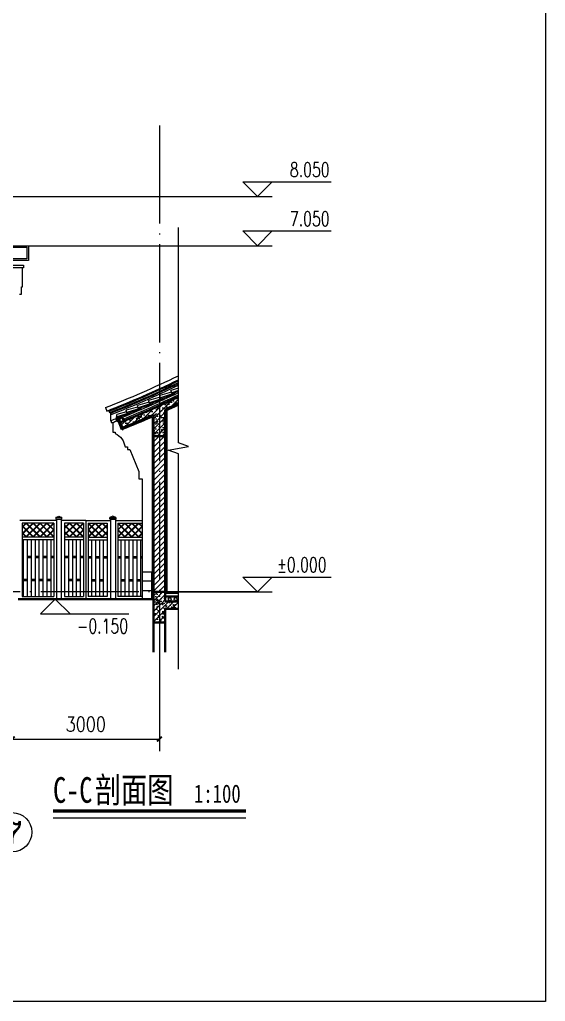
# Model space of a CAD drawing. Extents: x 577108 to 1042908, y 41950 to 81950.
# Drawn here: x 893392 to 904108, y 41950 to 61950 of the extents above; entities that cross this region are included whole.
import ezdxf
from ezdxf.enums import TextEntityAlignment as Align

# ---------------------------------------------------------------- set-up
doc = ezdxf.new("R2010")
doc.units = 0
doc.header["$LTSCALE"] = 1000
doc.header["$MEASUREMENT"] = 0
doc.linetypes.add('DOTE', pattern=[2.42, 2, -0.2, 0.02, -0.2])
doc.layers.get('0').update_dxf_attribs({"linetype": 'CONTINUOUS', "lineweight": 13})
doc.layers.get('Defpoints').update_dxf_attribs({"linetype": 'CONTINUOUS', "lineweight": 5})
for name, color, linetype, lineweight in [('AXIS', 3, 'CONTINUOUS', 15), ('AXIS_TEXT', 7, 'CONTINUOUS', 20), ('DIM_ELEV', 3, 'CONTINUOUS', 15), ('DIM_SYMB', 3, 'CONTINUOUS', 15), ('DOTE', 1, 'DOTE', 0), ('hatch', 8, 'CONTINUOUS', 5), ('LM-L', 7, 'CONTINUOUS', 15), ('LM-S', 8, 'CONTINUOUS', 5), ('PUB_HATCH', 8, 'CONTINUOUS', 5), ('PUB_TEXT', 7, 'CONTINUOUS', 20), ('wall', 2, 'CONTINUOUS', 40), ('瓦1', 8, 'CONTINUOUS', 15), ('瓦2', 2, 'CONTINUOUS', 15)]:
    doc.layers.add(name, color=color, linetype=linetype, lineweight=lineweight)
doc.styles.add('_TCH_AXIS', font='COMPLEX', dxfattribs={"bigfont": 'GBCBIG'})
doc.styles.add('_TCH_DIM', font='SIMPLEX', dxfattribs={"bigfont": 'GBCBIG'})
doc.styles.add('COMPLEX', font='COMPLEX')
doc.styles.add('DIM_FONT', font='SIMPLEX.shx', dxfattribs={"width": 0.8, "bigfont": 'hztxt.shx'})
doc.styles.add('SIMHEI', font='simhei.ttf', dxfattribs={"width": 0.75, "height": 10})
doc.dimstyles.new('DIMN', dxfattribs={"dimtxt": 300, "dimasz": 100, "dimexe": 250, "dimexo": 300, "dimgap": 150, "dimtad": 1, "dimdec": 0, "dimzin": 0, "dimdsep": 46, "dimtxsty": 'DIM_FONT', "dimblk": 'ARCHTICK', "dimcen": 0.09, "dimclrt": 7, "dimazin": 2, "dimtfac": 1, "dimtdec": 0, "dimtix": 1, "dimtmove": 2, "dimatfit": 3, "dimldrblk": 'ARCHTICK', "dimfxl": 0, "dimtolj": 1, "dimtzin": 0, "dimarcsym": 0})
pattern_1 = [(45, (-167849.3, -386591.74), (-53.0330086, 53.0330086), []), (50, (-167849.3, -386591.74), (215.178055, -18.82564), [22.5, -247.5]), (355, (-167849.3, -386591.74), (-41.6254, 225.65764), [18, -198]), (100.4514, (-167831.37, -386593.31), (173.552815, 206.831863), [19.122057, -210.342634]), (46.1842, (-167849.3, -386531.74), (320.172315, -49.655704), [33.75, -371.25]), (96.6356, (-167822.62, -386535.88), (280.39881, 292.23536), [28.68309, -315.5139]), (351.1842, (-167849.3, -386531.74), (280.39858, 292.23558), [27, -297]), (21, (-167819.3, -386546.74), (179.072116, -120.785667), [22.5, -247.5]), (326, (-167819.3, -386546.74), (72.9946, 217.545014), [18, -198]), (71.4514, (-167804.37, -386556.8), (252.06679, 96.75915), [19.122057, -210.342634]), (37.5, (-167849.3, -386591.74), (3.6479566, 99.868156), [0, -195.6, 0, -201, 0, -198.75]), (7.5, (-167849.3, -386591.74), (78.920861, 118.323514), [0, -114.6, 0, -191.1, 0, -75.75]), (327.5, (-167916.2, -386591.74), (160.146731, -6.7664615), [0, -75, 0, -234, 0, -310.5]), (317.5, (-167946.2, -386591.74), (174.95585, 30.031495), [0, -97.5, 0, -155.4, 0, -220.5])]

# ---------------------------------------------------------------- blocks, each defined once
blk = doc.blocks.new('wa1')
at = {"layer": '瓦1'}
for p in [(-296, 55), (-47, 71)]:
    blk.add_line(p, (-291, 105), dxfattribs=at)
at = {"layer": '瓦2', "color": 2}
for p, q in [((-298, 33), (-296, 55)), ((-298, 33), (-258, 29)), ((2, 25), (-296, 55)), ((-258, 36), (-14, 11)), ((-258, 36), (-258, 29)), ((-14, 11), (-15, 1)), ((-15, 1), (0, 0)), ((2, 25), (0, 0))]:
    blk.add_line(p, q, dxfattribs=at)
blk = doc.blocks.new('_ArchTick')
at = {"color": 0, "linetype": 'ByBlock', "const_width": 0.4}
blk.add_lwpolyline([(-0.5, -0.5), (0.5, 0.5)], dxfattribs=at)
blk = doc.blocks.new('*D182')
at = {"layer": 'AXIS', "color": 0, "lineweight": -2, "transparency": 16777216}
for p, q in [((893241, 48995), (893241, 47045)), ((896241, 48995), (896241, 47045)), ((893241, 47295), (896241, 47295))]:
    blk.add_line(p, q, dxfattribs=at)
at = {"layer": 'Defpoints', "color": 0, "transparency": 16777216}
for p in [(893241, 49295), (896241, 49295), (896241, 47295)]:
    blk.add_point(p, dxfattribs=at)
at = {"layer": 'AXIS', "color": 0, "lineweight": -2, "transparency": 16777216, "xscale": 100, "yscale": 100, "zscale": 100, "rotation": 180}
blk.add_blockref('_ArchTick', (893241, 47295), dxfattribs=at)
at = {"layer": 'AXIS', "color": 0, "lineweight": -2, "transparency": 16777216, "xscale": 100, "yscale": 100, "zscale": 100}
blk.add_blockref('_ArchTick', (896241, 47295), dxfattribs=at)
at = {"layer": 'AXIS', "color": 7, "transparency": 16777216, "insert": (894741, 47595), "char_height": 300, "attachment_point": 5, "style": 'DIM_FONT'}
blk.add_mtext('\\A1;3000', dxfattribs=at)
blk = doc.blocks.new('_AXISO')
blk.add_circle((0, 0), 0.5)
at = {"layer": 'AXIS_TEXT', "style": 'COMPLEX', "width": 1.041667}
blk.add_attdef('A', text='', height=0.56, dxfattribs=at).set_placement((-0.25, -0.28), (0.25, -0.28), align=Align.FIT)

msp = doc.modelspace()

# ---------------------------------------------------------------- hatches: boundary and pattern name
at = {"layer": 'hatch'}
h = msp.add_hatch(dxfattribs=at)
h.set_pattern_fill('钢筋混凝土', color=256, scale=30, style=0)
h.set_pattern_definition(pattern_1)
h.paths.add_polyline_path([(896120.8415, 53900.7809, -0.0077881002), (895485.6021, 53633.8353), (895440.8415, 53745.1748, 0.0147124755), (896627.1161, 54263.1224), (896627.1161, 54130.5011, -0.0033137686), (896360.8415, 54007.7676), (896360.8415, 53465.0354), (896120.8415, 53465.0354)])
h = msp.add_hatch(dxfattribs=at)
h.set_pattern_fill('普通砖', color=256, scale=30, style=0)
h.set_pattern_definition([(45, (-167849.3, -386534.44), (-56.427121, 56.427121), [])])
h.paths.add_polyline_path([(896360.8415, 53465.0354), (896120.8415, 53465.0354), (896120.8415, 50295.1748), (896360.8415, 50295.1748)])
h = msp.add_hatch(dxfattribs=at)
h.set_pattern_fill('天然石材', color=256, scale=5, style=0)
h.set_pattern_definition([(45, (-519364.912, -410673.382), (-18.8090404, 18.8090404), []), (45, (-519355.662, -410682.932), (-18.8090404, 18.8090404), [10.5, -6])])
h.paths.add_polyline_path([(896120.8415, 50695.1748), (896090.8415, 50695.1748), (896090.8415, 50145.1748), (896120.8415, 50145.1748)])
h = msp.add_hatch(dxfattribs=at)
h.set_pattern_fill('钢筋混凝土', color=256, scale=30, style=0)
h.set_pattern_definition(pattern_1)
h.paths.add_polyline_path([(896360.8415, 49945.1748), (896627.1161, 49945.1748), (896627.1161, 50095.1748), (896360.8415, 50095.1748), (896360.8415, 50295.1748), (896120.8415, 50295.1748), (896120.8415, 50145.1748), (896120.8415, 49665.1748), (896360.8415, 49665.1748)])
at = {"layer": 'LM-S'}
h = msp.add_hatch(dxfattribs=at)
h.set_pattern_fill('文化石01', color=256, scale=500, style=0)
h.set_pattern_definition([(0, (-519365, -410683), (9e-13, 4000), [3000, -1000]), (0, (-519365, -410483), (9e-13, 4000), [-1200, 1200, -600, 1000]), (0, (-519365, -410283), (9e-13, 4000), [-1800, 2200]), (0, (-519365, -410083), (9e-13, 4000), [1800, -2200]), (0, (-519365, -409883), (9e-13, 4000), [-800, 3200]), (0, (-519365, -409683), (9e-13, 4000), [1400, -1000, 1200, -400]), (0, (-517965, -409483), (9e-13, 4000), [3200, -800]), (0, (-519565, -409283), (9e-13, 4000), [2200, -1800]), (0, (-520165, -409083), (9e-13, 4000), [1800, -2200]), (0, (-519365, -408883), (9e-13, 4000), [3200, -800]), (0, (-519365, -408683), (9e-13, 4000), [-1600, 1000, -600, 800]), (0, (-517365, -408483), (9e-13, 4000), [2400, -1600]), (0, (-518965, -408283), (9e-13, 4000), [1600, -800, 600, -1000]), (0, (-518165, -408083), (9e-13, 4000), [1600, -600, 1000, -800]), (0, (-516565, -407883), (9e-13, 4000), [2400, -1600]), (0, (-518165, -407683), (9e-13, 4000), [1600, -2400]), (0, (-517365, -407483), (9e-13, 4000), [1800, -2200]), (0, (-517365, -407283), (9e-13, 4000), [-1200, 2800]), (0, (-518565, -407083), (9e-13, 4000), [1200, -2800]), (0, (-517365, -406883), (9e-13, 4000), [2800, -1200]), (90, (-519365, -409083), (-4000, 1e-12), [600, -1600, 1400, -400]), (90, (-518965, -408883), (-4000, 1e-12), [1000, -600, 400, -2000]), (90, (-518765, -409683), (-4000, 1e-12), [400, -3600]), (90, (-518565, -410083), (-4000, 1e-12), [400, -2400, 600, -600]), (90, (-518365, -409283), (-4000, 1e-12), [400, -3600]), (90, (-518165, -410683), (-4000, 1e-12), [600, -1800, 1000, -600]), (90, (-517965, -409883), (-4000, 1e-12), [600, -3400]), (90, (-517765, -408883), (-4000, 1e-12), [600, -200, 400, -2800]), (90, (-517565, -410483), (-4000, 1e-12), [600, -3400]), (90, (-517365, -409483), (-4000, 1e-12), [600, -200, 600, -400, 1000, -1200]), (90, (-516965, -409483), (-4000, 1e-12), [-2800, 400, -400, 400]), (90, (-516765, -408883), (-4000, 1e-12), [400, -3600]), (90, (-516565, -410283), (-4000, 1e-12), [400, -1400, 1000, -1200]), (90, (-516365, -409683), (-4000, 1e-12), [200, -2600, 600, -600]), (90, (-516165, -409483), (-4000, 1e-12), [1000, -1000, 600, -1400]), (90, (-515965, -408483), (-4000, 1e-12), [600, -1000, 400, -2000]), (90, (-515765, -409883), (-4000, 1e-12), [400, -3600]), (90, (-515565, -409483), (-4000, 1e-12), [400, -1200, 600, -1800])])
h.paths.add_polyline_path([(895890.8415, 50145.1748), (896090.8415, 50145.1748), (896090.8415, 50695.1748), (895890.8415, 50695.1748)])

# ---------------------------------------------------------------- linework, layer by layer
for p, q in [((896360.8415, 50295.1748), (896627.1161, 50295.1748)), ((896360.8415, 50265.1748), (896627.1161, 50265.1748))]:
    msp.add_line(p, q)
for centre in [(896452.909, 50145.1748), (896572.909, 50145.1748)]:
    msp.add_circle(centre, 30)
for start, end in [(294.41663857, 295.0896541), (291.90109279, 293.56722978)]:
    msp.add_arc((887234.721, 74157.4159), 22150, start, end)
at = {"layer": 'DIM_ELEV'}
for p, q in [((898240.8415, 58345.1748), (897940.8415, 58645.1748)), ((897940.8415, 58645.1748), (899740.8415, 58645.1748)), ((898240.8415, 58345.1748), (898540.8415, 58645.1748)), ((888570.8415, 58345.1748), (898540.8415, 58345.1748)), ((898240.8415, 57345.1748), (897940.8415, 57645.1748)), ((897940.8415, 57645.1748), (899740.8415, 57645.1748)), ((898240.8415, 57345.1748), (898540.8415, 57645.1748)), ((893570.8415, 57345.1748), (898540.8415, 57345.1748)), ((898240.8415, 50295.1748), (897940.8415, 50595.1748)), ((897940.8415, 50595.1748), (899740.8415, 50595.1748)), ((898240.8415, 50295.1748), (898540.8415, 50595.1748)), ((896360.8415, 50295.1748), (898540.8415, 50295.1748)), ((894119.2886, 50145.1748), (893819.2886, 49845.1748)), ((894119.2886, 50145.1748), (894419.2886, 49845.1748)), ((893819.2886, 49845.1748), (895619.2886, 49845.1748))]:
    msp.add_line(p, q, dxfattribs=at)
at = {"layer": 'DIM_SYMB'}
for points in [[(896627.1161, 48718.7888), (896627.1161, 53104.5594), (896417.1161, 53180.9931), (896837.1161, 53255.0505), (896627.1161, 53329.5594), (896627.1161, 57715.3299)], [(894073.2882, 45686.3447), (898004.3641, 45686.3447)]]:
    msp.add_lwpolyline(points, dxfattribs=at)
at = {"layer": 'DIM_SYMB', "const_width": 70}
msp.add_lwpolyline([(894073.2882, 45826.3447), (898004.3641, 45826.3447)], dxfattribs=at)
at = {"layer": 'DOTE'}
for p, q in [((896240.8415, 59795.1748), (896240.8415, 48795.1748)), ((898240.8415, 50295.1748), (860587.5597, 50295.1748))]:
    msp.add_line(p, q, dxfattribs=at)
at = {"layer": 'hatch'}
for p, q in [((895140.8415, 54045.1748), (895168.2801, 53975.3742)), ((895205.408, 53990.0086), (895223.786, 53943.5087)), ((895242.3655, 53950.8616), (895249.7338, 53932.2684)), ((894140.8415, 51745.1748), (893392.6431, 51745.1748)), ((893442.6431, 51695.1748), (893442.6431, 50195.1748)), ((894090.8415, 51695.1748), (893442.6431, 51695.1748)), ((893659.5064, 51695.1748), (893442.6431, 51478.3116)), ((893518.085, 51695.1748), (893442.6431, 51619.7329)), ((893665.8415, 51687.3678), (893442.6431, 51464.1694)), ((893524.4201, 51687.3678), (893442.6431, 51605.5908)), ((893442.6431, 51641.8656), (893679.3339, 51405.1748)), ((893442.6431, 51627.7235), (893665.1918, 51405.1748)), ((893800.9277, 51695.1748), (893510.9277, 51405.1748)), ((893516.6131, 51695.1748), (893806.6131, 51405.1748)), ((893807.2628, 51687.3678), (893525.0698, 51405.1748)), ((893530.7553, 51695.1748), (893820.7553, 51405.1748)), ((893942.3491, 51695.1748), (893652.3491, 51405.1748)), ((893658.0345, 51695.1748), (893948.0345, 51405.1748)), ((893948.6842, 51687.3678), (893666.4912, 51405.1748)), ((893672.1766, 51695.1748), (893962.1766, 51405.1748)), ((894083.7704, 51695.1748), (893793.7704, 51405.1748)), ((893807.2628, 51687.3678), (894089.4558, 51405.1748)), ((894090.8415, 51688.1037), (893807.9126, 51405.1748)), ((893813.598, 51695.1748), (894090.8415, 51417.9313)), ((893948.6842, 51687.3678), (894083.0345, 51553.0175)), ((893955.0193, 51695.1748), (894090.8415, 51559.3526)), ((894090.8415, 51695.1748), (894090.8415, 50195.1748)), ((894140.8415, 51775.1748), (894140.8415, 50145.1748)), ((894240.8415, 51775.1748), (894140.8415, 51775.1748)), ((894240.8415, 51775.1748), (894240.8415, 50145.1748)), ((894741.7423, 51745.1748), (894240.8415, 51745.1748)), ((894306.7423, 51695.1748), (894306.7423, 50195.1748)), ((894691.7423, 51695.1748), (894306.7423, 51695.1748)), ((894543.2499, 51695.1748), (894306.7423, 51458.6672)), ((894401.8285, 51695.1748), (894306.7423, 51600.0886)), ((894549.585, 51687.3678), (894306.7423, 51444.5251)), ((894408.1637, 51687.3678), (894306.7423, 51585.9464)), ((894306.7423, 51661.5099), (894563.0774, 51405.1748)), ((894306.7423, 51647.3678), (894548.9353, 51405.1748)), ((894684.6712, 51695.1748), (894394.6712, 51405.1748)), ((894408.1637, 51687.3678), (894690.3567, 51405.1748)), ((894691.7423, 51688.1037), (894408.8134, 51405.1748)), ((894414.4988, 51695.1748), (894691.7423, 51417.9313)), ((894549.585, 51687.3678), (894683.9353, 51553.0175)), ((894555.9201, 51695.1748), (894691.7423, 51559.3526)), ((894691.7423, 51695.1748), (894691.7423, 50195.1748)), ((894741.7423, 51745.1748), (894741.7423, 50145.1748)), ((894741.7423, 51745.1748), (895242.6431, 51745.1748)), ((894791.7423, 51695.1748), (894791.7423, 50195.1748)), ((894791.7423, 51695.1748), (895176.7423, 51695.1748)), ((895068.9858, 51695.1748), (894791.7423, 51417.9313)), ((894927.5645, 51695.1748), (894791.7423, 51559.3526)), ((894791.7423, 51688.1037), (895074.6712, 51405.1748)), ((895075.3209, 51687.3678), (894793.1279, 51405.1748)), ((894798.8134, 51695.1748), (895088.8134, 51405.1748)), ((894933.8996, 51687.3678), (894799.5493, 51553.0175)), ((895176.7423, 51661.5099), (894920.4072, 51405.1748)), ((894933.8996, 51687.3678), (895176.7423, 51444.5251)), ((895176.7423, 51647.3678), (894934.5493, 51405.1748)), ((894940.2347, 51695.1748), (895176.7423, 51458.6672)), ((895075.3209, 51687.3678), (895176.7423, 51585.9464)), ((895081.6561, 51695.1748), (895176.7423, 51600.0886)), ((895176.7423, 51695.1748), (895176.7423, 50195.1748)), ((895242.6431, 51775.1748), (895242.6431, 50145.1748)), ((895242.6431, 51775.1748), (895342.6431, 51775.1748)), ((895342.6431, 51775.1748), (895342.6431, 50145.1748)), ((895342.6431, 51745.1748), (895890.8415, 51745.1748)), ((895392.6431, 51695.1748), (895392.6431, 50195.1748)), ((895392.6431, 51695.1748), (895890.8415, 51695.1748)), ((895669.8866, 51695.1748), (895392.6431, 51417.9313)), ((895528.4653, 51695.1748), (895392.6431, 51559.3526)), ((895392.6431, 51688.1037), (895675.572, 51405.1748)), ((895676.2218, 51687.3678), (895394.0288, 51405.1748)), ((895399.7142, 51695.1748), (895689.7142, 51405.1748)), ((895534.8004, 51687.3678), (895400.4501, 51553.0175)), ((895811.308, 51695.1748), (895521.308, 51405.1748)), ((895534.8004, 51687.3678), (895816.9934, 51405.1748)), ((895825.4501, 51695.1748), (895535.4501, 51405.1748)), ((895541.1355, 51695.1748), (895831.1355, 51405.1748)), ((895890.8415, 51633.287), (895662.7293, 51405.1748)), ((895676.2218, 51687.3678), (895890.8415, 51472.7481)), ((895890.8415, 51619.1448), (895676.8715, 51405.1748)), ((895682.5569, 51695.1748), (895890.8415, 51486.8902)), ((895817.6431, 51687.3678), (895890.8415, 51614.1694)), ((895823.9782, 51695.1748), (895890.8415, 51628.3116)), ((893442.6431, 51500.4442), (893537.9126, 51405.1748)), ((893442.6431, 51486.3021), (893523.7704, 51405.1748)), ((894090.8415, 51405.1748), (893442.6431, 51405.1748)), ((894083.0345, 51553.0175), (893935.1918, 51405.1748)), ((894090.8415, 51546.6824), (893949.3339, 51405.1748)), ((894306.7423, 51520.0886), (894421.6561, 51405.1748)), ((894306.7423, 51505.9464), (894407.5139, 51405.1748)), ((894691.7423, 51405.1748), (894306.7423, 51405.1748)), ((894683.9353, 51553.0175), (894536.0926, 51405.1748)), ((894691.7423, 51546.6824), (894550.2347, 51405.1748)), ((894791.7423, 51546.6824), (894933.2499, 51405.1748)), ((894791.7423, 51405.1748), (895176.7423, 51405.1748)), ((894799.5493, 51553.0175), (894947.392, 51405.1748)), ((895176.7423, 51520.0886), (895061.8285, 51405.1748)), ((895176.7423, 51505.9464), (895075.9707, 51405.1748)), ((895392.6431, 51546.6824), (895534.1507, 51405.1748)), ((895392.6431, 51405.1748), (895890.8415, 51405.1748)), ((895400.4501, 51553.0175), (895548.2928, 51405.1748)), ((895890.8415, 51491.8656), (895804.1507, 51405.1748)), ((895890.8415, 51477.7235), (895818.2928, 51405.1748)), ((894090.8415, 51355.1748), (893442.6431, 51355.1748)), ((893442.6431, 51355.1748), (893442.6431, 50195.1748)), ((893465.8415, 51355.1748), (893465.8415, 50195.1748)), ((893545.8415, 51355.1748), (893545.8415, 50195.1748)), ((893625.8415, 51355.1748), (893625.8415, 50195.1748)), ((893705.8415, 51355.1748), (893705.8415, 50195.1748)), ((893785.8415, 51355.1748), (893785.8415, 50195.1748)), ((893865.8415, 51355.1748), (893865.8415, 50195.1748)), ((893945.8415, 51355.1748), (893945.8415, 50195.1748)), ((894025.8415, 51355.1748), (894025.8415, 50195.1748)), ((894691.7423, 51355.1748), (894306.7423, 51355.1748)), ((894306.7423, 51355.1748), (894306.7423, 50195.1748)), ((894386.7423, 51355.1748), (894386.7423, 50195.1748)), ((894466.7423, 51355.1748), (894466.7423, 50195.1748)), ((894546.7423, 51355.1748), (894546.7423, 50195.1748)), ((894626.7423, 51355.1748), (894626.7423, 50195.1748)), ((894791.7423, 51355.1748), (895176.7423, 51355.1748)), ((894856.7423, 51355.1748), (894856.7423, 50195.1748)), ((894936.7423, 51355.1748), (894936.7423, 50195.1748)), ((895016.7423, 51355.1748), (895016.7423, 50195.1748)), ((895096.7423, 51355.1748), (895096.7423, 50195.1748)), ((895176.7423, 51355.1748), (895176.7423, 50195.1748)), ((895392.6431, 51355.1748), (895890.8415, 51355.1748)), ((895457.6431, 51355.1748), (895457.6431, 50195.1748)), ((895537.6431, 51355.1748), (895537.6431, 50195.1748)), ((895617.6431, 51355.1748), (895617.6431, 50195.1748)), ((895697.6431, 51355.1748), (895697.6431, 50195.1748)), ((895777.6431, 51355.1748), (895777.6431, 50195.1748)), ((895857.6431, 51355.1748), (895857.6431, 50195.1748)), ((893465.8415, 51015.1748), (893442.6431, 51015.1748)), ((893625.8415, 51015.1748), (893545.8415, 51015.1748)), ((893785.8415, 51015.1748), (893705.8415, 51015.1748)), ((893945.8415, 51015.1748), (893865.8415, 51015.1748)), ((894090.8415, 51015.1748), (894025.8415, 51015.1748)), ((894386.7423, 51015.1748), (894306.7423, 51015.1748)), ((894546.7423, 51015.1748), (894466.7423, 51015.1748)), ((894691.7423, 51015.1748), (894626.7423, 51015.1748)), ((894791.7423, 51015.1748), (894856.7423, 51015.1748)), ((894936.7423, 51015.1748), (895016.7423, 51015.1748)), ((895096.7423, 51015.1748), (895176.7423, 51015.1748)), ((895392.6431, 51015.1748), (895457.6431, 51015.1748)), ((895537.6431, 51015.1748), (895617.6431, 51015.1748)), ((895697.6431, 51015.1748), (895777.6431, 51015.1748)), ((895857.6431, 51015.1748), (895890.8415, 51015.1748)), ((893465.8415, 50985.1748), (893442.6431, 50985.1748)), ((893625.8415, 50985.1748), (893545.8415, 50985.1748)), ((893785.8415, 50985.1748), (893705.8415, 50985.1748)), ((893945.8415, 50985.1748), (893865.8415, 50985.1748)), ((894090.8415, 50985.1748), (894025.8415, 50985.1748)), ((894386.7423, 50985.1748), (894306.7423, 50985.1748)), ((894546.7423, 50985.1748), (894466.7423, 50985.1748)), ((894691.7423, 50985.1748), (894626.7423, 50985.1748)), ((894791.7423, 50985.1748), (894856.7423, 50985.1748)), ((894936.7423, 50985.1748), (895016.7423, 50985.1748)), ((895096.7423, 50985.1748), (895176.7423, 50985.1748)), ((895392.6431, 50985.1748), (895457.6431, 50985.1748)), ((895537.6431, 50985.1748), (895617.6431, 50985.1748)), ((895697.6431, 50985.1748), (895777.6431, 50985.1748)), ((895857.6431, 50985.1748), (895890.8415, 50985.1748)), ((896090.8415, 50695.1748), (895890.8415, 50695.1748)), ((893545.8415, 50545.1748), (893465.8415, 50545.1748)), ((893545.8415, 50515.1748), (893465.8415, 50515.1748)), ((893705.8415, 50545.1748), (893625.8415, 50545.1748)), ((893705.8415, 50515.1748), (893625.8415, 50515.1748)), ((893865.8415, 50545.1748), (893785.8415, 50545.1748)), ((893865.8415, 50515.1748), (893785.8415, 50515.1748)), ((894025.8415, 50545.1748), (893945.8415, 50545.1748)), ((894025.8415, 50515.1748), (893945.8415, 50515.1748)), ((894466.7423, 50545.1748), (894386.7423, 50545.1748)), ((894466.7423, 50515.1748), (894386.7423, 50515.1748)), ((894626.7423, 50545.1748), (894546.7423, 50545.1748)), ((894626.7423, 50515.1748), (894546.7423, 50515.1748)), ((894856.7423, 50545.1748), (894936.7423, 50545.1748)), ((894856.7423, 50515.1748), (894936.7423, 50515.1748)), ((895016.7423, 50545.1748), (895096.7423, 50545.1748)), ((895016.7423, 50515.1748), (895096.7423, 50515.1748)), ((895457.6431, 50545.1748), (895537.6431, 50545.1748)), ((895457.6431, 50515.1748), (895537.6431, 50515.1748)), ((895617.6431, 50545.1748), (895697.6431, 50545.1748)), ((895617.6431, 50515.1748), (895697.6431, 50515.1748)), ((895777.6431, 50545.1748), (895857.6431, 50545.1748)), ((895777.6431, 50515.1748), (895857.6431, 50515.1748)), ((893442.6431, 50195.1748), (894090.8415, 50195.1748)), ((895342.6431, 50145.1748), (894140.8415, 50145.1748)), ((894306.7423, 50195.1748), (894691.7423, 50195.1748)), ((895176.7423, 50195.1748), (894791.7423, 50195.1748)), ((895890.8415, 50195.1748), (895392.6431, 50195.1748))]:
    msp.add_line(p, q, dxfattribs=at)
for points in [[(894130.8415, 51805.1748), (894190.8415, 51835.1748), (894250.8415, 51805.1748)], [(895352.6431, 51805.1748), (895292.6431, 51835.1748), (895232.6431, 51805.1748)]]:
    msp.add_lwpolyline(points, dxfattribs=at)
for points in [[(894250.8415, 51775.1748), (894250.8415, 51805.1748), (894130.8415, 51805.1748), (894130.8415, 51775.1748)], [(895232.6431, 51775.1748), (895232.6431, 51805.1748), (895352.6431, 51805.1748), (895352.6431, 51775.1748)]]:
    msp.add_lwpolyline(points, close=True, dxfattribs=at)
for radius, start, end in [(21610.3906, 291.45978608, 295.76137291), (21685.3906, 291.45978608, 295.66578168), (21705.3906, 291.56522851, 295.64041514), (21735.3906, 291.56522851, 295.60246292), (21755.3906, 291.59271231, 295.57722626), (21785.3906, 291.56148845, 295.53946808), (21920, 291.90109279, 295.37146415), (21960, 292.10944154, 295.32198233), (21895.3906, 291.5040304, 291.81374493), (21945.3906, 291.5436679, 291.76150516)]:
    msp.add_arc((887234.721, 74157.4159), radius, start, end, dxfattribs=at)
at = {"layer": 'LM-L'}
for p, q in [((893450.8415, 56507.4256), (893450.8415, 56895.1748)), ((893430.8415, 56357.4256), (893430.8415, 56507.4256)), ((893430.8415, 56507.4256), (893450.8415, 56507.4256)), ((893390.8415, 56357.4256), (893430.8415, 56357.4256))]:
    msp.add_line(p, q, dxfattribs=at)
msp.add_lwpolyline([(893020.8415, 57345.1748), (893570.8415, 57345.1748), (893570.8415, 57045.1748), (893020.8415, 57045.1748)], close=True, dxfattribs=at)
msp.add_lwpolyline([(888410.8415, 56945.1748), (893470.8415, 56945.1748), (893470.8415, 56895.1748), (888410.8415, 56895.1748)], dxfattribs=at)
at = {"layer": 'LM-S'}
for p, q in [((895240.8415, 53928.7467), (895240.8415, 53775.1748)), ((895240.8415, 53775.1748), (895260.8415, 53775.1748)), ((895260.8415, 53786.1243), (895260.8415, 53745.1748)), ((895260.8415, 53745.1748), (895293.293, 53745.1748))]:
    msp.add_line(p, q, dxfattribs=at)
for points in [[(854708.4301, 81950.2272), (904108.4301, 81950.2272), (904108.4301, 41950.2272), (854708.4301, 41950.2272)], [(893050.8415, 57315.1748), (893540.8415, 57315.1748), (893540.8415, 57075.1748), (893050.8415, 57075.1748)]]:
    msp.add_lwpolyline(points, close=True, dxfattribs=at)
msp.add_lwpolyline([(895290.8415, 53745.1748), (895290.8415, 53545.1748), (895340.8415, 53545.1748), (895340.8415, 53520.1748, -0.2592016427), (895540.8415, 53245.1748), (895590.8415, 53245.1748), (895590.8415, 53195.1748), (895640.8415, 53195.1748), (895820.8415, 52745.1748), (895820.8415, 52595.1748), (895890.8415, 52595.1748), (895890.8415, 50145.1748)], format="xyb", dxfattribs=at)
at = {"layer": 'PUB_HATCH', "color": 8}
for p, q in [((896090.8415, 53854.9128), (896090.8415, 50695.1748)), ((896390.8415, 53988.4308), (896390.8415, 50295.1748))]:
    msp.add_line(p, q, dxfattribs=at)
at = {"layer": 'wall'}
for p, q in [((896360.8415, 54007.7676), (896360.8415, 53375.1748)), ((895370.8415, 53857.9185), (895370.8415, 53775.1502)), ((895390.8415, 53848.2985), (895390.8415, 53775.1502)), ((895411.001, 53819.4011), (895392.4445, 53811.941)), ((895478.2357, 53598.5403), (895392.4445, 53811.941)), ((895496.7923, 53606.0004), (895411.001, 53819.4011)), ((895515.0136, 53775.1502), (895484.9034, 53849.2675)), ((896120.8415, 53375.1748), (896120.8415, 53900.7809)), ((895390.8415, 53775.1502), (895370.8415, 53775.1502)), ((895496.7923, 53606.0004), (895478.2357, 53598.5403)), ((896120.8415, 53525.1748), (896120.8415, 49065.1748)), ((896360.8415, 53465.0354), (896120.8415, 53465.0354)), ((896360.8415, 53525.1748), (896360.8415, 50095.1748)), ((896120.8415, 50295.1748), (896360.8415, 50295.1748)), ((896120.8415, 50145.1748), (893360.8415, 50145.1748)), ((896627.1161, 50195.1748), (896360.8415, 50195.1748)), ((896627.1161, 50095.1748), (896360.8415, 50095.1748)), ((896360.8415, 49945.1748), (896360.8415, 49065.1748)), ((896360.8415, 49945.1748), (896627.1161, 49945.1748)), ((896120.8415, 49665.1748), (896360.8415, 49665.1748))]:
    msp.add_line(p, q, dxfattribs=at)
msp.add_lwpolyline([(896120.8415, 50695.1748), (896090.8415, 50695.1748), (896090.8415, 50145.1748), (896120.8415, 50145.1748)], close=True, dxfattribs=at)
for radius, start, end in [(22000, 291.90109279, 295.27270056), (22120, 294.36658587, 295.12604291), (21920, 291.90109279, 292.10944154), (22120, 291.90109279, 293.6859578)]:
    msp.add_arc((887234.721, 74157.4159), radius, start, end, dxfattribs=at)
at = {"layer": '瓦1'}
for p, q in [((896627.1161, 54442.8346), (896475.0209, 54393.3968)), ((896492.2055, 54346.4427), (896475.0209, 54393.3968)), ((895572.1678, 53961.6486), (895370.8415, 53908.6845)), ((895370.8415, 53857.9185), (895370.8415, 53908.6845))]:
    msp.add_line(p, q, dxfattribs=at)
at = {"layer": '瓦2', "color": 2}
for p, q in [((896627.1161, 54395.8182), (896492.2055, 54346.4427)), ((896499.7667, 54325.7829), (896492.2055, 54346.4427)), ((896499.7667, 54325.7829), (896537.33, 54339.5305)), ((896534.9242, 54346.1041), (896627.1161, 54379.8451)), ((896534.9242, 54346.1041), (896537.33, 54339.5305)), ((895635.1813, 53937.9018), (895370.8415, 53857.9185)), ((895390.8415, 53848.2985), (895625.1683, 53919.2005)), ((895625.1683, 53919.2005), (895628.0644, 53909.629)), ((895628.0644, 53909.629), (895642.4215, 53913.9732)), ((895635.1813, 53937.9018), (895642.4215, 53913.9732))]:
    msp.add_line(p, q, dxfattribs=at)

# ---------------------------------------------------------------- block references
at = {"layer": 'AXIS'}
ref = msp.add_blockref('_AXISO', (893240.8415, 45395.1748), dxfattribs=dict(at, xscale=800, yscale=800, zscale=800))
ref.add_attrib('A', '7', dxfattribs={"layer": 'AXIS_TEXT', "height": 452.5483, "style": '_TCH_AXIS', "width": 1.5}).set_placement((893014.5673, 45168.9006), (893467.1157, 45168.9006), align=Align.FIT)
at = {"layer": 'hatch'}
for p, rotation in [((896556.8683, 54318.4651), 25.16841598593495), ((896101.9517, 54111.0042), 23.86148670745415), ((896330.0015, 54213.4375), 24.51495134830535), ((895872.7484, 54011.1785), 23.20802206968794)]:
    msp.add_blockref('wa1', p, dxfattribs=dict(at, rotation=rotation))

# ---------------------------------------------------------------- texts
at = {"layer": 'PUB_TEXT'}
for s, height, style, width, p in [('8.050', 297.5, '_TCH_DIM', 0.705882, (898900.8415, 58745.1748)), ('7.050', 297.5, '_TCH_DIM', 0.705882, (898900.8415, 57745.1748)), ('%%P0.000', 297.5, '_TCH_DIM', 0.705882, (898640.8415, 50695.1748)), ('-0.150', 297.5, '_TCH_DIM', 0.705882, (894559.2886, 49447.6748)), ('C-C', 522.78481, 'SIMHEI', 0.75, (894073.2882, 45995.1748)), ('剖面图', 522.78481, 'SIMHEI', 0.75, (894923.9211, 45995.1748)), ('1:100', 373.41772, 'SIMHEI', 0.75, (896945.5034, 45995.1748))]:
    msp.add_text(s, height=height, dxfattribs=dict(at, style=style, width=width)).set_placement(p)

# ---------------------------------------------------------------- dimensions: what is measured, and where the dimension line sits
at = {"layer": 'AXIS'}
dim = msp.add_aligned_dim(p1=(893240.8415, 49295.1748), p2=(896240.8415, 49295.1748), distance=-2000, dimstyle='DIMN', dxfattribs=at)
dim.commit()
dim.dimension.update_dxf_attribs({"geometry": '*D182', "text_midpoint": (894740.8415, 47595.1748)})

doc.saveas('drawing.dxf')
